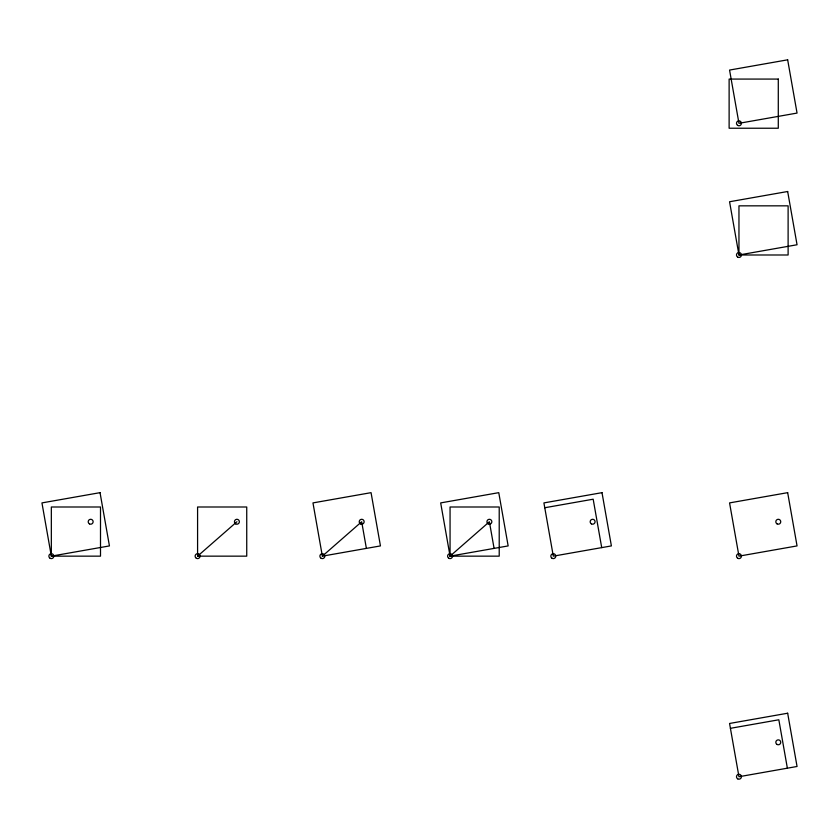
<?xml version="1.0" encoding="UTF-8"?>
<svg xmlns="http://www.w3.org/2000/svg" width="839" height="839" viewBox="0 0 839 839"><rect width="100%" height="100%" fill="white"/><g stroke="black" fill="none" stroke-linecap="round" stroke-linejoin="round"><path stroke-width="1.26" d="M197.585 556.152L246.739 556.152L246.739 506.997L197.585 506.997L197.585 556.152L236.913 521.743M322.354 556.152L380.445 545.916L371.058 492.661L312.968 502.907L322.354 556.152L361.682 521.743L366.381 548.391M450.061 556.152L499.215 556.152L499.215 506.997L450.061 506.997L450.061 556.152L508.151 545.916L498.765 492.661L440.674 502.907L450.061 556.152L489.389 521.743L494.087 548.391M544.763 507.742L593.173 499.205L601.71 547.615M730.423 728.315L778.833 719.778L787.37 768.188M787.664 59.821L729.563 70.067L738.96 123.312L797.05 113.076L787.664 59.821M787.664 191.502L729.563 201.748L738.96 254.993L788.115 254.993L788.115 205.838L738.96 205.838L738.96 254.993L797.05 244.757L787.664 191.502M100.04 492.661L41.95 502.907L51.336 556.152L100.502 556.152L100.502 506.997L51.336 506.997L51.336 556.152L109.437 545.916L100.04 492.661M602.003 492.661L543.913 502.907L553.3 556.152L611.39 545.916L602.003 492.661M787.664 492.661L729.563 502.907L738.96 556.152L797.05 545.916L787.664 492.661M787.664 713.223L729.563 723.47L738.96 776.725L797.05 766.479L787.664 713.223M778.288 79.076L729.122 79.076L729.122 128.231L778.288 128.231L778.288 79.076M737.722 257.122A2.454 2.454 0 0 0 741.414 254.993A2.454 2.454 0 0 0 737.722 252.864A2.454 2.454 0 0 0 737.722 257.122M737.544 125.326A2.454 2.454 0 0 0 741.403 123.532A2.454 2.454 0 0 0 737.921 121.089A2.454 2.454 0 0 0 737.544 125.326M737.722 558.281A2.454 2.454 0 0 0 741.414 556.152A2.454 2.454 0 0 0 737.722 554.023A2.454 2.454 0 0 0 737.722 558.281M777.05 523.872A2.454 2.454 0 0 0 780.742 521.743A2.454 2.454 0 0 0 777.05 519.614A2.454 2.454 0 0 0 777.05 523.872M50.109 558.281A2.454 2.454 0 0 0 53.801 556.152A2.454 2.454 0 0 0 50.109 554.023A2.454 2.454 0 0 0 50.109 558.281M89.437 523.872A2.454 2.454 0 0 0 93.129 521.743A2.454 2.454 0 0 0 89.437 519.614A2.454 2.454 0 0 0 89.437 523.872M196.357 558.281A2.454 2.454 0 0 0 200.039 556.152A2.454 2.454 0 0 0 196.357 554.023A2.454 2.454 0 0 0 196.357 558.281M235.686 523.872A2.454 2.454 0 0 0 239.367 521.743A2.454 2.454 0 0 0 235.686 519.614A2.454 2.454 0 0 0 235.686 523.872M321.127 558.281A2.454 2.454 0 0 0 324.808 556.152A2.454 2.454 0 0 0 321.127 554.023A2.454 2.454 0 0 0 321.127 558.281M360.455 523.872A2.454 2.454 0 0 0 364.136 521.743A2.454 2.454 0 0 0 360.455 519.614A2.454 2.454 0 0 0 360.455 523.872M448.834 558.281A2.454 2.454 0 0 0 452.515 556.152A2.454 2.454 0 0 0 448.834 554.023A2.454 2.454 0 0 0 448.834 558.281M488.162 523.872A2.454 2.454 0 0 0 491.843 521.743A2.454 2.454 0 0 0 488.162 519.614A2.454 2.454 0 0 0 488.162 523.872M591.401 523.872A2.454 2.454 0 0 0 595.082 521.743A2.454 2.454 0 0 0 591.401 519.614A2.454 2.454 0 0 0 591.401 523.872M552.072 558.281A2.454 2.454 0 0 0 555.754 556.152A2.454 2.454 0 0 0 552.072 554.023A2.454 2.454 0 0 0 552.072 558.281M737.722 778.854A2.454 2.454 0 0 0 741.414 776.725A2.454 2.454 0 0 0 737.722 774.596A2.454 2.454 0 0 0 737.722 778.854M777.05 744.445A2.454 2.454 0 0 0 780.742 742.316A2.454 2.454 0 0 0 777.05 740.187A2.454 2.454 0 0 0 777.05 744.445"/></g></svg>
